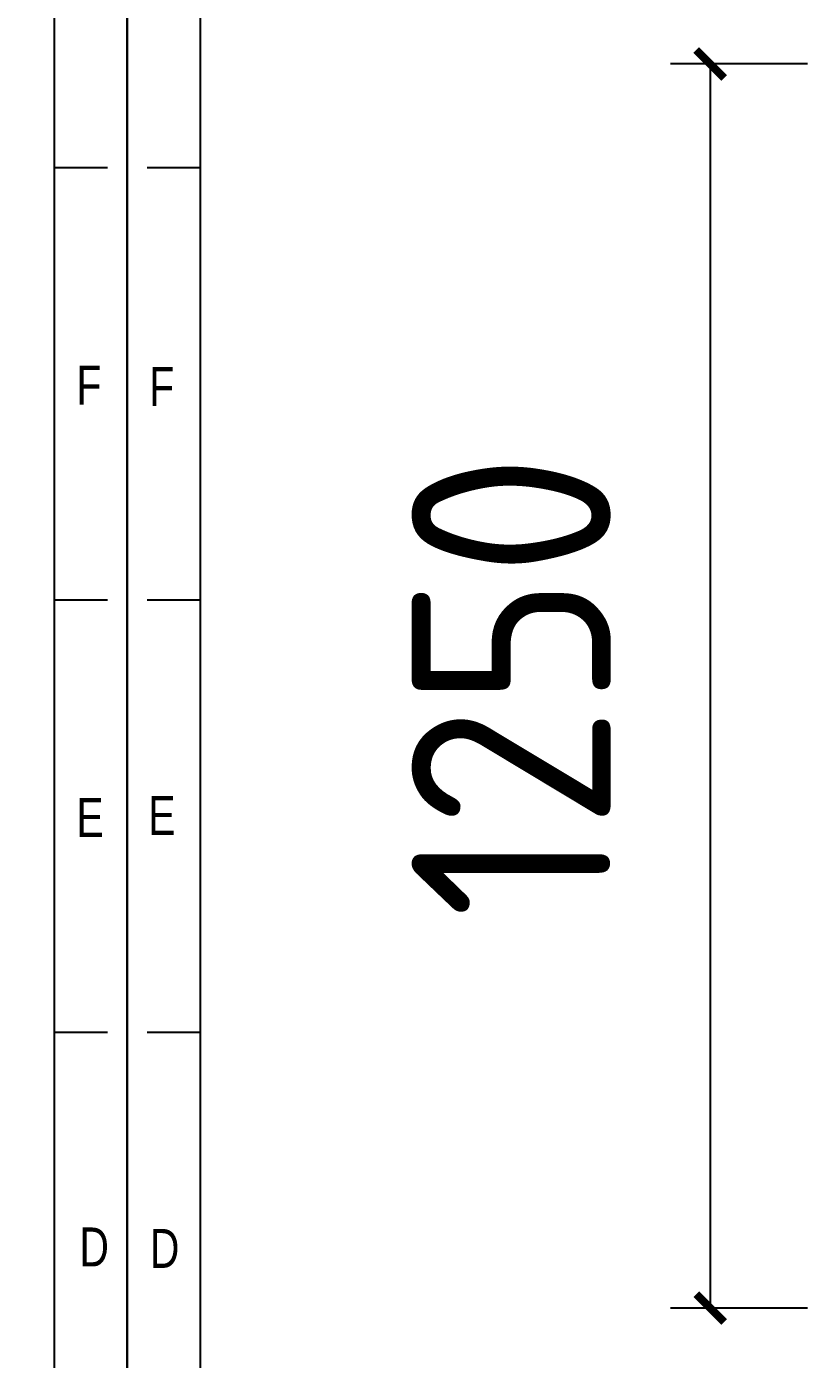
# Model space of a CAD drawing. Header units: millimetres. Extents: x 2900105 to 2915262, y -55349 to -51874.
# Drawn here: x 2910109 to 2910898, y -53940 to -52601 of the extents above; entities that cross this region are included whole.
import ezdxf

# ---------------------------------------------------------------- set-up
doc = ezdxf.new("R2010")
doc.units = ezdxf.units.MM
doc.styles.add('CKSTANDARD', font='arial.ttf')
doc.styles.add('ISO Proportional', font='isocp.shx')
doc.styles.add('Roamns', font='romans.shx')
doc.dimstyles.new('A-GB-50', dxfattribs={"dimscale": 2, "dimtxt": 100, "dimasz": 10, "dimexe": 20, "dimexo": 20, "dimgap": 50, "dimtad": 1, "dimdec": 1, "dimdsep": 46, "dimtxsty": 'ISO Proportional', "dimblk": 'ARCHTICK', "dimcen": 2.5, "dimclrd": 256, "dimclre": 256, "dimclrt": 256, "dimadec": 0, "dimazin": 0, "dimtfac": 1, "dimtdec": 1, "dimtmove": 0, "dimatfit": 3, "dimldrblk": 'ARCHTICK', "dimfxl": 2, "dimarcsym": 0})

# ---------------------------------------------------------------- blocks, each defined once
blk = doc.blocks.new('standard template')
for p, q in [((456, 24334), (54, 24334)), ((37812, 24334), (37409, 24334)), ((456, 21062), (54, 21062)), ((37812, 21062), (37409, 21062)), ((456, 17790), (54, 17790)), ((37812, 17790), (37409, 17790))]:
    blk.add_line(p, q)
blk.add_lwpolyline([(37963, 4700), (-97, 4700), (-97, 30879), (37963, 30879)], close=True)
at = {"color": 7}
blk.add_lwpolyline([(456, 6674), (456, 5964), (456, 5254), (456, 30226), (37409, 30226), (37409, 5254)], dxfattribs=at)
at = {"style": 'CKSTANDARD', "width": 0.75}
for s, p in [('F', (69, 22532)), ('F', (37578, 22543)), ('E', (62, 19285)), ('E', (37578, 19270)), ('D', (74, 16009)), ('D', (37601, 16020))]:
    blk.add_text(s, height=295, dxfattribs=at).set_placement(p)
at = {"style": 'Roamns'}
for tag, p in [('PAGE_NAME', (27466, 7594)), ('PROJECT_NAME', (27466, 6884)), ('DRAWN_NAME', (27466, 6174)), ('VERSION', (34241, 6174)), ('SELECT_DATA', (27466, 5464)), ('PAGE_NUMBER', (34241, 5464))]:
    blk.add_attdef(tag, p, '', height=285, dxfattribs=at)
blk = doc.blocks.new('_archtick')
at = {"const_width": 0.4}
blk.add_lwpolyline([(-0.7, -0.7), (0.7, 0.7)], dxfattribs=at)
blk = doc.blocks.new('*D259')
at = {"lineweight": -2, "transparency": 16777216}
for p, q in [((2910893.4, -52638.3), (2910755.7, -52638.3)), ((2910795.7, -52638.3), (2910795.7, -53888.3)), ((2910893.4, -53888.3), (2910755.7, -53888.3))]:
    blk.add_line(p, q, dxfattribs=at)
at = {"layer": 'Defpoints', "color": 0, "transparency": 16777216}
for p in [(2910933.4, -52638.3), (2910795.7, -53888.3), (2910933.4, -53888.3)]:
    blk.add_point(p, dxfattribs=at)
at = {"lineweight": -2, "transparency": 16777216, "xscale": 20, "yscale": 20, "zscale": 20}
for p, rotation in [((2910795.7, -52638.3), 90), ((2910795.7, -53888.3), 270)]:
    blk.add_blockref('_archtick', p, dxfattribs=dict(at, rotation=rotation))
at = {"transparency": 16777216, "insert": (2910595.7, -53263.3), "char_height": 200, "attachment_point": 5, "rotation": 90, "style": 'ISO Proportional'}
blk.add_mtext('1250', dxfattribs=at)

msp = doc.modelspace()

# ---------------------------------------------------------------- block references
at = {"transparency": 33554595, "xscale": 0.1327503990595928, "yscale": 0.1327503990595928, "zscale": 0.1327503990595928}
for p in [(2905170.45, -55973.18), (2910222.94, -55973.18)]:
    msp.add_blockref('standard template', p, dxfattribs=at)

# ---------------------------------------------------------------- dimensions: what is measured, and where the dimension line sits
at = {"color": 1}
dim = msp.add_linear_dim(base=(2910795.74310943, -53888.28026234), p1=(2910933.36375524, -52638.33026234), p2=(2910933.36375524, -53888.28026234), angle=90, dimstyle='A-GB-50', dxfattribs=at)
dim.commit()
dim.dimension.update_dxf_attribs({"geometry": '*D259', "text_midpoint": (2910595.72342439, -53263.30526234)})

doc.saveas('drawing.dxf')
